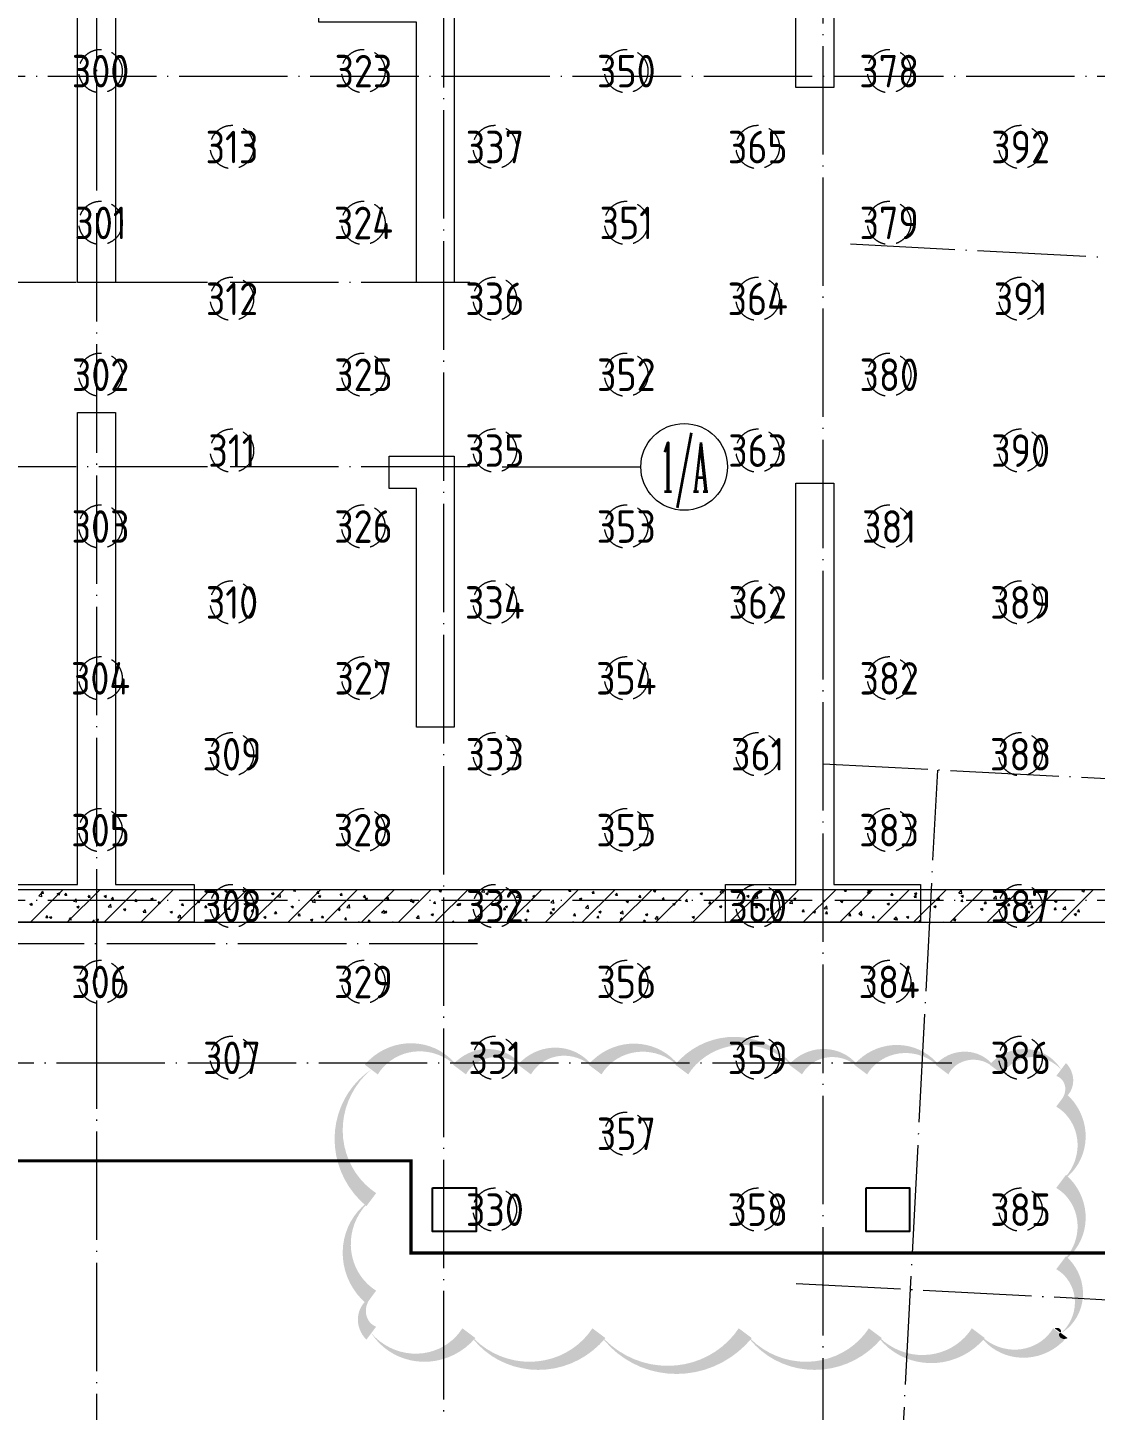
# Model space of a CAD drawing. Extents: x 5874492 to 7194610, y -939842 to -279257.
# Drawn here: x 6126449 to 6136298, y -505849 to -493098 of the extents above; entities that cross this region are included whole.
import ezdxf
from ezdxf.enums import TextEntityAlignment as Align

# ---------------------------------------------------------------- set-up
doc = ezdxf.new("R2010")
doc.units = 0
doc.header["$LTSCALE"] = 1000
doc.linetypes.add('DASH', pattern=[0.35, 0.25, -0.1])
doc.linetypes.add('DOTE', pattern=[2.42, 2, -0.2, 0.02, -0.2])
for name, color, linetype, lineweight in [('A-标注-内部轴号', 105, 'Continuous', 15), ('A-标注-轴号文字', 7, 'Continuous', 15), ('A-轴线-塔楼', 1, 'DOTE', 9), ('A-轴线-隔墙', 41, 'DOTE', 9), ('S-基础-BASE-CON', 2, 'Continuous', 20), ('S-基础-DQ', 6, 'Continuous', 20), ('S-基础-HATCH', 251, 'Continuous', 20), ('S-基础-PILE', 7, 'DASH', 20), ('S-墙柱-WALL', 6, 'Continuous', 20), ('S-轴网-轴号', 3, 'Continuous', 20), ('S-轴网-轴线', 1, 'DOTE', 9)]:
    doc.layers.add(name, color=color, linetype=linetype, lineweight=lineweight)
doc.layers.add('S-活动层-非打印1', color=170, linetype='Continuous', plot=False)
doc.styles.add('_TCH_AXIS', font='COMPLEX.shx', dxfattribs={"bigfont": 'hztxt.shx'})
doc.styles.add('COMPLEX', font='COMPLEX')
doc.styles.get("Standard").update_dxf_attribs({"font": 'gbenor.shx', "bigfont": 'gbcbig.shx'})

# ---------------------------------------------------------------- blocks, each defined once
blk = doc.blocks.new('A$C7008057F')
at = {"layer": 'S-基础-BASE-CON', "const_width": 30}
blk.add_lwpolyline([(13600, -17400), (22300, -17400), (22300, -18250), (30000, -18250), (30000, -19484), (38069, -19484), (38069, -4200), (32319, -4200), (32310, 2050), (20370, 2050), (20370, -3650), (17065, -3650)], dxfattribs=at)
blk = doc.blocks.new('sfdgjhgfhgkjhk')
at = {"layer": 'S-基础-DQ'}
for points in [[(6945492, 358792), (6945492, 356336), (6963809, 356336), (6963809, 354236), (6966809, 354236), (6966809, 354586), (6971909, 354586), (6971909, 347036), (6977909, 347036), (6977909, 339686), (6931592, 339686), (6931592, 336294)], [(6931892, 336294), (6931892, 339386), (6978209, 339386), (6978209, 347336), (6972209, 347336), (6972209, 354886), (6966509, 354886), (6966509, 354536), (6964109, 354536), (6964109, 356636), (6945792, 356636), (6945792, 358792)]]:
    blk.add_lwpolyline(points, dxfattribs=at)
at = {"layer": 'S-基础-HATCH'}
for p, q in [((6960599, 339386), (6960899, 339686)), ((6960677, 339629), (6960700, 339654)), ((6960677, 339629), (6960704, 339625)), ((6960701, 339656), (6960715, 339673)), ((6960701, 339656), (6960719, 339655)), ((6960704, 339622), (6960701, 339651)), ((6960719, 339651), (6960716, 339670)), ((6960847, 339651), (6960868, 339659)), ((6960847, 339651), (6960862, 339641)), ((6960863, 339637), (6960869, 339656)), ((6960916, 339637), (6960930, 339655)), ((6960916, 339637), (6960934, 339636)), ((6960934, 339632), (6960931, 339651)), ((6960939, 339386), (6961239, 339686)), ((6960997, 339580), (6961021, 339604)), ((6960997, 339580), (6961024, 339575)), ((6961024, 339573), (6961021, 339601)), ((6961131, 339618), (6961145, 339636)), ((6961131, 339618), (6961149, 339617)), ((6961150, 339614), (6961146, 339632)), ((6961278, 339386), (6961578, 339686)), ((6961279, 339627), (6961300, 339635)), ((6961279, 339627), (6961294, 339617)), ((6961294, 339613), (6961300, 339632)), ((6961346, 339600), (6961361, 339617)), ((6961346, 339600), (6961364, 339598)), ((6961365, 339595), (6961361, 339614)), ((6961561, 339581), (6961576, 339598)), ((6961561, 339581), (6961579, 339579)), ((6961580, 339576), (6961576, 339595)), ((6961617, 339386), (6961917, 339686)), ((6961710, 339603), (6961731, 339611)), ((6961710, 339603), (6961725, 339593)), ((6961725, 339589), (6961731, 339607)), ((6961776, 339562), (6961791, 339579)), ((6961795, 339557), (6961792, 339576)), ((6961957, 339386), (6962257, 339686)), ((6961977, 339686), (6961977, 339686)), ((6962141, 339579), (6962162, 339587)), ((6962141, 339579), (6962156, 339569)), ((6962156, 339565), (6962163, 339583)), ((6962296, 339386), (6962596, 339686)), ((6962393, 339675), (6962414, 339684)), ((6962393, 339675), (6962408, 339665)), ((6962409, 339662), (6962415, 339680)), ((6962558, 339673), (6962571, 339686)), ((6962558, 339673), (6962585, 339669)), ((6962586, 339666), (6962583, 339686)), ((6962636, 339386), (6962936, 339686)), ((6962824, 339651), (6962845, 339660)), ((6962824, 339651), (6962839, 339641)), ((6962840, 339638), (6962846, 339656)), ((6962878, 339624), (6962902, 339648)), ((6962878, 339624), (6962905, 339619)), ((6962906, 339617), (6962902, 339645)), ((6962975, 339386), (6963275, 339686)), ((6963026, 339675), (6963036, 339686)), ((6963026, 339675), (6963044, 339673)), ((6963045, 339670), (6963042, 339686)), ((6963199, 339574), (6963222, 339598)), ((6963199, 339574), (6963225, 339570)), ((6963226, 339567), (6963223, 339595)), ((6963241, 339656), (6963256, 339673)), ((6963241, 339656), (6963259, 339654)), ((6963255, 339627), (6963276, 339635)), ((6963255, 339627), (6963270, 339617)), ((6963260, 339651), (6963256, 339670)), ((6963271, 339614), (6963277, 339632)), ((6963314, 339386), (6963614, 339686)), ((6963456, 339637), (6963471, 339654)), ((6963456, 339637), (6963474, 339635)), ((6963475, 339632), (6963471, 339651)), ((6963654, 339386), (6963954, 339686)), ((6963671, 339618), (6963686, 339635)), ((6963671, 339618), (6963689, 339617)), ((6963686, 339603), (6963707, 339611)), ((6963686, 339603), (6963701, 339593)), ((6963690, 339613), (6963687, 339632)), ((6963702, 339590), (6963708, 339608)), ((6963887, 339599), (6963901, 339617)), ((6963887, 339599), (6963905, 339598)), ((6963905, 339594), (6963902, 339613)), ((6963993, 339386), (6964293, 339686)), ((6964102, 339581), (6964116, 339598)), ((6964102, 339581), (6964120, 339579)), ((6964120, 339576), (6964117, 339594)), ((6964118, 339579), (6964139, 339587)), ((6964118, 339579), (6964132, 339569)), ((6964133, 339566), (6964139, 339584)), ((6964317, 339562), (6964331, 339579)), ((6964336, 339557), (6964332, 339576)), ((6964333, 339386), (6964633, 339686)), ((6964370, 339676), (6964391, 339684)), ((6964370, 339676), (6964385, 339666)), ((6964385, 339663), (6964391, 339681)), ((6964672, 339386), (6964972, 339686)), ((6964760, 339668), (6964778, 339686)), ((6964760, 339668), (6964786, 339663)), ((6964787, 339661), (6964784, 339686)), ((6964801, 339652), (6964822, 339660)), ((6964801, 339652), (6964816, 339642)), ((6964816, 339639), (6964822, 339657)), ((6965012, 339386), (6965312, 339686)), ((6965080, 339618), (6965103, 339642)), ((6965080, 339618), (6965107, 339614)), ((6965107, 339611), (6965104, 339639)), ((6965232, 339628), (6965253, 339636)), ((6965232, 339628), (6965247, 339618)), ((6965247, 339615), (6965254, 339633)), ((6965351, 339386), (6965651, 339686)), ((6965400, 339568), (6965423, 339593)), ((6965427, 339561), (6965424, 339590)), ((6965566, 339674), (6965576, 339686)), ((6965566, 339674), (6965584, 339673)), ((6965585, 339670), (6965582, 339686)), ((6965663, 339604), (6965684, 339612)), ((6965663, 339604), (6965678, 339594)), ((6965679, 339591), (6965685, 339609)), ((6965690, 339386), (6965990, 339686)), ((6965782, 339656), (6965796, 339673)), ((6965782, 339656), (6965800, 339654)), ((6965800, 339651), (6965797, 339669)), ((6965997, 339637), (6966011, 339654)), ((6965997, 339637), (6966015, 339635)), ((6966015, 339632), (6966012, 339651)), ((6966030, 339386), (6966330, 339686)), ((6966094, 339580), (6966115, 339588)), ((6966094, 339580), (6966109, 339570)), ((6966110, 339567), (6966116, 339585)), ((6966212, 339618), (6966226, 339635)), ((6966212, 339618), (6966230, 339616)), ((6966231, 339613), (6966227, 339632)), ((6966346, 339677), (6966367, 339685)), ((6966346, 339677), (6966361, 339667)), ((6966362, 339663), (6966368, 339682)), ((6966369, 339386), (6966669, 339686)), ((6966427, 339599), (6966442, 339616)), ((6966427, 339599), (6966445, 339598)), ((6966446, 339594), (6966442, 339613)), ((6966642, 339580), (6966657, 339598)), ((6966642, 339580), (6966660, 339579)), ((6966661, 339575), (6966657, 339594)), ((6966709, 339386), (6967009, 339686)), ((6966777, 339653), (6966798, 339661)), ((6966777, 339653), (6966792, 339643)), ((6966793, 339639), (6966799, 339657)), ((6966857, 339561), (6966872, 339579)), ((6966876, 339557), (6966873, 339575)), ((6966961, 339662), (6966984, 339686)), ((6966961, 339662), (6966988, 339658)), ((6966988, 339655), (6966985, 339683)), ((6967048, 339386), (6967348, 339686)), ((6967208, 339629), (6967229, 339637)), ((6967208, 339629), (6967223, 339619)), ((6967224, 339615), (6967230, 339633)), ((6967281, 339612), (6967305, 339637)), ((6967281, 339612), (6967308, 339608)), ((6967309, 339605), (6967305, 339634)), ((6967387, 339386), (6967687, 339686)), ((6967601, 339563), (6967625, 339587)), ((6967629, 339556), (6967625, 339584)), ((6967640, 339605), (6967661, 339613)), ((6967640, 339605), (6967655, 339595)), ((6967655, 339591), (6967661, 339609)), ((6967727, 339386), (6968027, 339686)), ((6968066, 339386), (6968366, 339686)), ((6968071, 339581), (6968092, 339589)), ((6968071, 339581), (6968086, 339571)), ((6968086, 339567), (6968092, 339585)), ((6968107, 339674), (6968117, 339686)), ((6968107, 339674), (6968125, 339673)), ((6968126, 339669), (6968122, 339686)), ((6968322, 339655), (6968337, 339673)), ((6968322, 339655), (6968340, 339654)), ((6968323, 339677), (6968344, 339686)), ((6968323, 339677), (6968338, 339667)), ((6968341, 339650), (6968337, 339669)), ((6968338, 339664), (6968345, 339682)), ((6968406, 339386), (6968706, 339686)), ((6968537, 339637), (6968552, 339654)), ((6968537, 339637), (6968555, 339635)), ((6968556, 339632), (6968552, 339650)), ((6968745, 339386), (6969045, 339686)), ((6968752, 339618), (6968767, 339635)), ((6968752, 339618), (6968770, 339616)), ((6968754, 339653), (6968775, 339661)), ((6968754, 339653), (6968769, 339643)), ((6968771, 339613), (6968768, 339632)), ((6968770, 339640), (6968776, 339658)), ((6968968, 339599), (6968982, 339616)), ((6968968, 339599), (6968986, 339597)), ((6968986, 339594), (6968983, 339613)), ((6969084, 339386), (6969384, 339686)), ((6969163, 339656), (6969186, 339680)), ((6969163, 339656), (6969189, 339652)), ((6969183, 339580), (6969197, 339597)), ((6969183, 339580), (6969201, 339578)), ((6969185, 339629), (6969206, 339637)), ((6969185, 339629), (6969200, 339619)), ((6969190, 339649), (6969187, 339678)), ((6969201, 339575), (6969198, 339594)), ((6969201, 339616), (6969207, 339634)), ((6969398, 339561), (6969412, 339578)), ((6969417, 339556), (6969413, 339575)), ((6969424, 339386), (6969724, 339686)), ((6969483, 339606), (6969506, 339631)), ((6969483, 339606), (6969509, 339602)), ((6969510, 339599), (6969507, 339628)), ((6969616, 339605), (6969637, 339613)), ((6969616, 339605), (6969631, 339595)), ((6969632, 339592), (6969638, 339610)), ((6969763, 339386), (6970063, 339686)), ((6969803, 339557), (6969826, 339581)), ((6969830, 339550), (6969827, 339578)), ((6970047, 339581), (6970068, 339589)), ((6970047, 339581), (6970062, 339571)), ((6970063, 339568), (6970069, 339586)), ((6970103, 339386), (6970403, 339686)), ((6970299, 339678), (6970320, 339686)), ((6970299, 339678), (6970314, 339668)), ((6970315, 339665), (6970321, 339683)), ((6960595, 339554), (6960616, 339562)), ((6960595, 339554), (6960610, 339544)), ((6960611, 339541), (6960617, 339559)), ((6960742, 339430), (6960757, 339448)), ((6960761, 339426), (6960757, 339444)), ((6961027, 339530), (6961048, 339538)), ((6961027, 339530), (6961041, 339520)), ((6961042, 339517), (6961048, 339535)), ((6961317, 339530), (6961341, 339554)), ((6961317, 339530), (6961344, 339526)), ((6961345, 339523), (6961341, 339551)), ((6961458, 339506), (6961479, 339514)), ((6961458, 339506), (6961473, 339496)), ((6961473, 339493), (6961479, 339511)), ((6961638, 339480), (6961661, 339505)), ((6961638, 339480), (6961664, 339476)), ((6961665, 339473), (6961662, 339502)), ((6961776, 339562), (6961794, 339560)), ((6961889, 339482), (6961910, 339490)), ((6961889, 339482), (6961904, 339472)), ((6961904, 339469), (6961911, 339487)), ((6961958, 339431), (6961981, 339455)), ((6961985, 339424), (6961982, 339452)), ((6961992, 339543), (6962006, 339560)), ((6961992, 339543), (6962010, 339542)), ((6962010, 339538), (6962007, 339557)), ((6962207, 339524), (6962221, 339542)), ((6962207, 339524), (6962225, 339523)), ((6962225, 339519), (6962222, 339538)), ((6962320, 339458), (6962341, 339466)), ((6962320, 339458), (6962335, 339448)), ((6962336, 339445), (6962342, 339463)), ((6962422, 339506), (6962436, 339523)), ((6962422, 339506), (6962440, 339504)), ((6962441, 339501), (6962437, 339519)), ((6962572, 339555), (6962593, 339563)), ((6962572, 339555), (6962587, 339545)), ((6962588, 339541), (6962594, 339559)), ((6962637, 339487), (6962652, 339504)), ((6962637, 339487), (6962655, 339485)), ((6962656, 339482), (6962652, 339501)), ((6962852, 339468), (6962867, 339485)), ((6962852, 339468), (6962870, 339466)), ((6962871, 339463), (6962867, 339482)), ((6963003, 339531), (6963024, 339539)), ((6963003, 339531), (6963018, 339521)), ((6963019, 339517), (6963025, 339535)), ((6963068, 339449), (6963082, 339466)), ((6963068, 339449), (6963085, 339447)), ((6963086, 339444), (6963083, 339463)), ((6963283, 339430), (6963297, 339447)), ((6963301, 339425), (6963298, 339444)), ((6963434, 339507), (6963455, 339515)), ((6963434, 339507), (6963449, 339497)), ((6963450, 339493), (6963456, 339511)), ((6963519, 339524), (6963542, 339549)), ((6963519, 339524), (6963545, 339520)), ((6963546, 339517), (6963543, 339546)), ((6963839, 339475), (6963862, 339499)), ((6963839, 339475), (6963866, 339470)), ((6963866, 339468), (6963863, 339496)), ((6963865, 339483), (6963886, 339491)), ((6963865, 339483), (6963880, 339473)), ((6963881, 339469), (6963887, 339487)), ((6964159, 339425), (6964182, 339449)), ((6964186, 339418), (6964183, 339446)), ((6964297, 339459), (6964318, 339467)), ((6964297, 339459), (6964312, 339449)), ((6964312, 339445), (6964318, 339463)), ((6964317, 339562), (6964335, 339560)), ((6964532, 339543), (6964547, 339560)), ((6964532, 339543), (6964550, 339541)), ((6964551, 339538), (6964547, 339557)), ((6964549, 339555), (6964570, 339563)), ((6964549, 339555), (6964564, 339545)), ((6964564, 339542), (6964570, 339560)), ((6964728, 339435), (6964749, 339443)), ((6964747, 339524), (6964762, 339541)), ((6964747, 339524), (6964765, 339523)), ((6964766, 339519), (6964762, 339538)), ((6964963, 339505), (6964977, 339522)), ((6964963, 339505), (6964980, 339504)), ((6964981, 339500), (6964978, 339519)), ((6964980, 339531), (6965001, 339539)), ((6964980, 339531), (6964995, 339521)), ((6964995, 339518), (6965001, 339536)), ((6965178, 339486), (6965192, 339504)), ((6965178, 339486), (6965196, 339485)), ((6965196, 339482), (6965193, 339500)), ((6965393, 339468), (6965407, 339485)), ((6965393, 339468), (6965411, 339466)), ((6965400, 339568), (6965427, 339564)), ((6965411, 339463), (6965408, 339481)), ((6965411, 339507), (6965432, 339515)), ((6965411, 339507), (6965426, 339497)), ((6965427, 339494), (6965433, 339512)), ((6965608, 339449), (6965623, 339466)), ((6965608, 339449), (6965626, 339447)), ((6965627, 339444), (6965623, 339463)), ((6965720, 339519), (6965744, 339543)), ((6965720, 339519), (6965747, 339514)), ((6965748, 339512), (6965744, 339540)), ((6965823, 339430), (6965838, 339447)), ((6965842, 339425), (6965838, 339444)), ((6965842, 339483), (6965863, 339491)), ((6965842, 339483), (6965857, 339473)), ((6965858, 339470), (6965864, 339488)), ((6966040, 339469), (6966064, 339493)), ((6966040, 339469), (6966067, 339465)), ((6966068, 339462), (6966064, 339490)), ((6966273, 339459), (6966294, 339467)), ((6966273, 339459), (6966288, 339449)), ((6966289, 339446), (6966295, 339464)), ((6966361, 339419), (6966384, 339444)), ((6966525, 339556), (6966546, 339564)), ((6966525, 339556), (6966540, 339546)), ((6966541, 339543), (6966547, 339561)), ((6966704, 339435), (6966725, 339443)), ((6966857, 339561), (6966875, 339560)), ((6966956, 339532), (6966977, 339540)), ((6966956, 339532), (6966971, 339522)), ((6966972, 339519), (6966978, 339537)), ((6967073, 339543), (6967087, 339560)), ((6967073, 339543), (6967091, 339541)), ((6967091, 339538), (6967088, 339557)), ((6967288, 339524), (6967302, 339541)), ((6967288, 339524), (6967306, 339522)), ((6967306, 339519), (6967303, 339538)), ((6967388, 339508), (6967409, 339516)), ((6967388, 339508), (6967402, 339498)), ((6967403, 339495), (6967409, 339513)), ((6967503, 339505), (6967517, 339522)), ((6967503, 339505), (6967521, 339503)), ((6967522, 339500), (6967518, 339519)), ((6967601, 339563), (6967628, 339558)), ((6967718, 339486), (6967733, 339503)), ((6967718, 339486), (6967736, 339485)), ((6967737, 339481), (6967733, 339500)), ((6967819, 339484), (6967840, 339492)), ((6967819, 339484), (6967834, 339474)), ((6967834, 339471), (6967840, 339489)), ((6967922, 339513), (6967945, 339537)), ((6967922, 339513), (6967948, 339509)), ((6967933, 339467), (6967948, 339485)), ((6967933, 339467), (6967951, 339466)), ((6967949, 339506), (6967946, 339534)), ((6967952, 339462), (6967949, 339481)), ((6968149, 339449), (6968163, 339466)), ((6968149, 339449), (6968166, 339447)), ((6968167, 339444), (6968164, 339462)), ((6968242, 339463), (6968265, 339488)), ((6968242, 339463), (6968268, 339459)), ((6968250, 339460), (6968271, 339468)), ((6968250, 339460), (6968265, 339450)), ((6968265, 339447), (6968272, 339465)), ((6968269, 339456), (6968266, 339485)), ((6968364, 339430), (6968378, 339447)), ((6968382, 339425), (6968379, 339444)), ((6968502, 339557), (6968523, 339565)), ((6968502, 339557), (6968517, 339547)), ((6968517, 339543), (6968524, 339561)), ((6968681, 339436), (6968702, 339444)), ((6968933, 339533), (6968954, 339541)), ((6968933, 339533), (6968948, 339523)), ((6968949, 339519), (6968955, 339537)), ((6969364, 339509), (6969385, 339517)), ((6969364, 339509), (6969379, 339499)), ((6969380, 339495), (6969386, 339513)), ((6969398, 339561), (6969416, 339560)), ((6969613, 339542), (6969628, 339560)), ((6969613, 339542), (6969631, 339541)), ((6969632, 339537), (6969628, 339556)), ((6969795, 339485), (6969816, 339493)), ((6969795, 339485), (6969810, 339475)), ((6969803, 339557), (6969830, 339553)), ((6969811, 339471), (6969817, 339489)), ((6969828, 339524), (6969843, 339541)), ((6969828, 339524), (6969846, 339522)), ((6969847, 339519), (6969843, 339537)), ((6970044, 339505), (6970058, 339522)), ((6970044, 339505), (6970061, 339503)), ((6970062, 339500), (6970059, 339519)), ((6970123, 339507), (6970146, 339532)), ((6970123, 339507), (6970150, 339503)), ((6970150, 339500), (6970147, 339529)), ((6970226, 339461), (6970247, 339469)), ((6970226, 339461), (6970241, 339450)), ((6970242, 339447), (6970248, 339465)), ((6970259, 339486), (6970273, 339503)), ((6970259, 339486), (6970277, 339484)), ((6970277, 339481), (6970274, 339500)), ((6960742, 339430), (6960760, 339429)), ((6960774, 339433), (6960795, 339441)), ((6960774, 339433), (6960789, 339423)), ((6960790, 339420), (6960796, 339438)), ((6960957, 339412), (6960972, 339429)), ((6960957, 339412), (6960975, 339410)), ((6960976, 339407), (6960973, 339426)), ((6961173, 339393), (6961187, 339410)), ((6961173, 339393), (6961190, 339391)), ((6961191, 339388), (6961188, 339407)), ((6961206, 339409), (6961227, 339417)), ((6961206, 339409), (6961221, 339399)), ((6961221, 339396), (6961227, 339414)), ((6961398, 339386), (6961402, 339391)), ((6961403, 339386), (6961403, 339388)), ((6961639, 339386), (6961658, 339393)), ((6961657, 339386), (6961658, 339390)), ((6961958, 339431), (6961984, 339427)), ((6962283, 339386), (6962301, 339405)), ((6962304, 339386), (6962302, 339402)), ((6962751, 339434), (6962772, 339442)), ((6962751, 339434), (6962766, 339424)), ((6962767, 339421), (6962773, 339439)), ((6963182, 339410), (6963203, 339418)), ((6963182, 339410), (6963197, 339400)), ((6963198, 339396), (6963204, 339415)), ((6963283, 339430), (6963301, 339429)), ((6963498, 339411), (6963512, 339429)), ((6963498, 339411), (6963516, 339410)), ((6963516, 339406), (6963513, 339425)), ((6963614, 339386), (6963634, 339394)), ((6963634, 339386), (6963635, 339391)), ((6963713, 339393), (6963728, 339410)), ((6963713, 339393), (6963731, 339391)), ((6963732, 339388), (6963728, 339406)), ((6963939, 339386), (6963943, 339391)), ((6963944, 339386), (6963943, 339388)), ((6964159, 339425), (6964186, 339421)), ((6964490, 339386), (6964503, 339400)), ((6964505, 339386), (6964503, 339397)), ((6964728, 339435), (6964743, 339425)), ((6964743, 339421), (6964749, 339439)), ((6965159, 339411), (6965180, 339419)), ((6965159, 339411), (6965174, 339400)), ((6965174, 339397), (6965181, 339415)), ((6965590, 339387), (6965611, 339395)), ((6965590, 339387), (6965591, 339386)), ((6965610, 339386), (6965612, 339391)), ((6965823, 339430), (6965841, 339428)), ((6966038, 339411), (6966053, 339428)), ((6966038, 339411), (6966056, 339410)), ((6966057, 339406), (6966054, 339425)), ((6966254, 339392), (6966268, 339410)), ((6966254, 339392), (6966272, 339391)), ((6966272, 339387), (6966269, 339406)), ((6966361, 339419), (6966387, 339415)), ((6966388, 339412), (6966385, 339441)), ((6966479, 339386), (6966483, 339391)), ((6966484, 339386), (6966484, 339387)), ((6966697, 339386), (6966704, 339394)), ((6966704, 339435), (6966719, 339425)), ((6966705, 339386), (6966705, 339391)), ((6966720, 339422), (6966726, 339440)), ((6967135, 339411), (6967157, 339419)), ((6967135, 339411), (6967150, 339401)), ((6967151, 339398), (6967157, 339416)), ((6967567, 339387), (6967588, 339395)), ((6967567, 339387), (6967568, 339386)), ((6967586, 339386), (6967588, 339392)), ((6968364, 339430), (6968382, 339428)), ((6968562, 339414), (6968585, 339438)), ((6968562, 339414), (6968589, 339409)), ((6968579, 339411), (6968593, 339428)), ((6968579, 339411), (6968597, 339409)), ((6968589, 339407), (6968586, 339435)), ((6968598, 339406), (6968594, 339425)), ((6968681, 339436), (6968696, 339426)), ((6968697, 339422), (6968703, 339441)), ((6968794, 339392), (6968809, 339409)), ((6968794, 339392), (6968812, 339390)), ((6968813, 339387), (6968809, 339406)), ((6968903, 339386), (6968906, 339388)), ((6969020, 339386), (6969024, 339390)), ((6969025, 339386), (6969024, 339387)), ((6969112, 339412), (6969133, 339420)), ((6969112, 339412), (6969127, 339402)), ((6969128, 339398), (6969134, 339417)), ((6969543, 339388), (6969564, 339396)), ((6969543, 339388), (6969546, 339386)), ((6969563, 339386), (6969565, 339393))]:
    blk.add_line(p, q, dxfattribs=at)
blk = doc.blocks.new('A$C443D77DC')
at = {"ltscale": 0.5}
for points in [[(33400, -2650), (33800, -2650), (33800, -3050), (33400, -3050)], [(37400, -2650), (37800, -2650), (37800, -3050), (37400, -3050)]]:
    blk.add_lwpolyline(points, close=True, dxfattribs=at)
blk = doc.blocks.new('_AXISO')
blk.add_circle((0, 0), 0.5)
at = {"layer": 'S-轴网-轴号', "style": 'COMPLEX', "width": 1.041667}
blk.add_attdef('A', text='', height=0.56, dxfattribs=at).set_placement((-0.25, -0.28), (0.25, -0.28), align=Align.FIT)
blk = doc.blocks.new('A$C3FF375C5')
at = {"layer": 'A-标注-内部轴号'}
blk.add_line((34041.8, 4000), (35320, 4000), dxfattribs=at)
at = {"layer": 'A-轴线-塔楼', "linetype": 'DOTE', "ltscale": 0.5}
for p, q in [((30300, 18440.3), (30300, -8548.9)), ((37000, 10300), (37000, -8548.9)), ((33500, 8500), (33500, -9394.4)), ((59891.4, 7600), (-2283.6, 7600)), ((33741.8, 5700), (12955.9, 5700)), ((33741.8, 4000), (12955.9, 4000)), ((59891.4, 0), (-2283.6, 0))]:
    blk.add_line(p, q, dxfattribs=at)
at = {"layer": 'A-轴线-塔楼', "ltscale": 0.5}
for p, q in [((55134.1, 5117.9), (37254.3, 6053)), ((54883.4, 324.4), (37003.6, 1259.5)), ((37699.2, -5669.7), (38058.7, 1204.4)), ((54632.7, -4469), (36752.9, -3533.9))]:
    blk.add_line(p, q, dxfattribs=at)
at = {"layer": 'A-轴线-隔墙', "ltscale": 0.5}
for p, q in [((33741.8, 5700), (12955.9, 5700)), ((33814.3, -400), (-2283.6, -400)), ((38190.5, -1500), (-2283.6, -1500))]:
    blk.add_line(p, q, dxfattribs=at)
at = {"layer": 'A-标注-内部轴号'}
ref = blk.add_blockref('_AXISO', (35720, 4000), dxfattribs=dict(at, xscale=800, yscale=800, zscale=800))
ref.add_attrib('A', '1/A', dxfattribs={"layer": 'A-标注-轴号文字', "ltscale": 0.2, "height": 452.55, "style": '_TCH_AXIS', "width": 0.381818}).set_placement((35493.7, 3773.7), (35946.2, 3773.7), align=Align.FIT)

msp = doc.modelspace()

# ---------------------------------------------------------------- linework, layer by layer
at = {"layer": 'S-基础-PILE'}
for centre in [(6127121.9, -493498.1), (6129546.7, -493498.1), (6131971.6, -493498.1), (6134396.5, -493498.1), (6128334.3, -494198.1), (6130759.2, -494198.1), (6133184, -494198.1), (6135608.9, -494198.1), (6127121.9, -494898.1), (6129546.7, -494898.1), (6131971.6, -494898.1), (6134396.5, -494898.1), (6128334.3, -495598.1), (6130759.2, -495598.1), (6133184, -495598.1), (6135608.9, -495598.1), (6127121.9, -496298.1), (6129546.7, -496298.1), (6131971.6, -496298.1), (6134396.5, -496298.1), (6128334.3, -496998.1), (6130759.2, -496998.1), (6133184, -496998.1), (6135608.9, -496998.1), (6127121.9, -497698.1), (6129546.7, -497698.1), (6131971.6, -497698.1), (6134396.5, -497698.1), (6128334.3, -498398.1), (6130759.2, -498398.1), (6133184, -498398.1), (6135608.9, -498398.1), (6127121.9, -499098.1), (6129546.7, -499098.1), (6131971.6, -499098.1), (6134396.5, -499098.1), (6128334.3, -499798.1), (6130759.2, -499798.1), (6133184, -499798.1), (6135608.9, -499798.1), (6127121.9, -500498.1), (6129546.7, -500498.1), (6131971.6, -500498.1), (6134396.5, -500498.1), (6128334.3, -501198.1), (6130759.2, -501198.1), (6133184, -501198.1), (6135608.9, -501198.1), (6127121.9, -501898.1), (6129546.7, -501898.1), (6131971.6, -501898.1), (6134396.5, -501898.1), (6128334.3, -502598.1), (6130759.2, -502598.1), (6133184, -502598.1), (6135608.9, -502598.1), (6131971.6, -503298.1), (6130759.2, -503998.1), (6133184, -503998.1), (6135608.9, -503998.1)]:
    msp.add_circle(centre, 200, dxfattribs=at)
at = {"layer": 'S-墙柱-WALL'}
for points in [[(6133535.2, -493648.1), (6133535.2, -491248.1), (6133335.2, -491248.1), (6133335.2, -490948.1), (6133885.2, -490948.1), (6133885.2, -493648.1)], [(6126910.2, -495448.1), (6126910.2, -492948.1), (6126585.2, -492948.1), (6126585.2, -492748.1), (6127585.2, -492748.1), (6127585.2, -492948.1), (6127260.2, -492948.1), (6127260.2, -495448.1)], [(6130035.2, -495448.1), (6130035.2, -493048.1), (6129135.2, -493048.1), (6129135.2, -492748.1), (6130385.2, -492748.1), (6130385.2, -495448.1)], [(6126185.2, -501348.1), (6126185.2, -500998.1), (6126910.2, -500998.1), (6126910.2, -500848.1), (6126910.2, -500848.1), (6126910.2, -496648.1), (6127260.2, -496648.1), (6127260.2, -500848.1), (6127260.2, -500848.1), (6127260.2, -500998.1), (6127985.2, -500998.1), (6127985.2, -501348.1)], [(6130035.2, -499548.1), (6130035.2, -497348.1), (6129785.2, -497348.1), (6129785.2, -497048.1), (6130385.2, -497048.1), (6130385.2, -499548.1)], [(6132885.2, -501348.1), (6132885.2, -500998.1), (6133535.2, -500998.1), (6133535.2, -500848.1), (6133535.2, -497298.1), (6133885.2, -497298.1), (6133885.2, -500848.1), (6133885.2, -500848.1), (6133885.2, -500998.1), (6134685.2, -500998.1), (6134685.2, -501348.1)]]:
    msp.add_lwpolyline(points, close=True, dxfattribs=at)
at = {"layer": 'S-活动层-非打印1'}
msp.add_lwpolyline([(6129619.3, -502705.7, 0, 150, 0.5), (6129619.3, -503905.7, 0, 150, 0.5), (6129619.3, -504805.7, 0, 150, 0.5), (6129619.3, -505137.3, 0, 150, 0.5), (6130519.3, -505137.3, 0, 150, 0.5), (6131719.3, -505137.3, 0, 150, 0.5), (6133069.3, -505137.3, 0, 150, 0.5), (6134269.3, -505137.3, 0, 150, 0.5), (6135219.3, -505137.3, 0, 150, 0.5), (6135969.3, -505137.3, 0, 150, 0.5), (6135982.6, -505137.3, 0, 150, 0.5), (6135982.6, -504487.3, 0, 150, 0.5), (6135982.6, -503737.3, 0, 150, 0.5), (6135982.6, -502987.3, 0, 150, 0.5), (6135982.6, -502705.7, 0, 150, 0.5), (6135382.6, -502705.7, 0, 150, 0.5), (6134882.6, -502705.7, 0, 150, 0.5), (6134132.6, -502705.7, 0, 150, 0.5), (6133532.6, -502705.7, 0, 150, 0.5), (6132482.6, -502705.7, 0, 150, 0.5), (6131682.6, -502705.7, 0, 150, 0.5), (6131032.6, -502705.7, 0, 150, 0.5), (6130432.6, -502705.7, 0, 150, 0.5)], format="xyseb", close=True, dxfattribs=at)

# ---------------------------------------------------------------- block references
for name, p in [('sfdgjhgfhgkjhk', (-834124, -840734.2)), ('A$C7008057F', (6107685.2, -486148.1))]:
    msp.add_blockref(name, p)
at = {"ltscale": 0.2}
msp.add_blockref('A$C443D77DC', (6096785.2, -501148.1), dxfattribs=at)
at = {"layer": 'S-轴网-轴线', "ltscale": 0.2}
msp.add_blockref('A$C3FF375C5', (6096785.2, -501148.1), dxfattribs=at)

# ---------------------------------------------------------------- texts
at = {"ltscale": 0.2}
for s, p in [('300', (6127121.9, -493498.1)), ('323', (6129546.7, -493498.1)), ('350', (6131971.6, -493498.1)), ('378', (6134396.5, -493498.1)), ('313', (6128334.3, -494198.1)), ('337', (6130759.2, -494198.1)), ('365', (6133184, -494198.1)), ('392', (6135608.9, -494198.1)), ('301', (6127121.9, -494898.1)), ('324', (6129546.7, -494898.1)), ('351', (6131971.6, -494898.1)), ('379', (6134396.5, -494898.1)), ('312', (6128334.3, -495598.1)), ('336', (6130759.2, -495598.1)), ('364', (6133184, -495598.1)), ('391', (6135608.9, -495598.1)), ('302', (6127121.9, -496298.1)), ('325', (6129546.7, -496298.1)), ('352', (6131971.6, -496298.1)), ('380', (6134396.5, -496298.1)), ('311', (6128334.3, -496998.1)), ('335', (6130759.2, -496998.1)), ('363', (6133184, -496998.1)), ('390', (6135608.9, -496998.1)), ('303', (6127121.9, -497698.1)), ('326', (6129546.7, -497698.1)), ('353', (6131971.6, -497698.1)), ('381', (6134396.5, -497698.1)), ('310', (6128334.3, -498398.1)), ('334', (6130759.2, -498398.1)), ('362', (6133184, -498398.1)), ('389', (6135608.9, -498398.1)), ('304', (6127121.9, -499098.1)), ('327', (6129546.7, -499098.1)), ('354', (6131971.6, -499098.1)), ('382', (6134396.5, -499098.1)), ('309', (6128334.3, -499798.1)), ('333', (6130759.2, -499798.1)), ('361', (6133184, -499798.1)), ('388', (6135608.9, -499798.1)), ('305', (6127121.9, -500498.1)), ('328', (6129546.7, -500498.1)), ('355', (6131971.6, -500498.1)), ('383', (6134396.5, -500498.1)), ('308', (6128334.3, -501198.1)), ('332', (6130759.2, -501198.1)), ('360', (6133184, -501198.1)), ('387', (6135608.9, -501198.1)), ('306', (6127121.9, -501898.1)), ('329', (6129546.7, -501898.1)), ('356', (6131971.6, -501898.1)), ('384', (6134396.5, -501898.1)), ('307', (6128334.3, -502598.1)), ('331', (6130759.2, -502598.1)), ('359', (6133184, -502598.1)), ('386', (6135608.9, -502598.1)), ('357', (6131971.6, -503298.1)), ('330', (6130759.2, -503998.1)), ('358', (6133184, -503998.1)), ('385', (6135608.9, -503998.1))]:
    msp.add_text(s, height=300, dxfattribs=at).set_placement(p, align=Align.MIDDLE)

doc.saveas('drawing.dxf')
